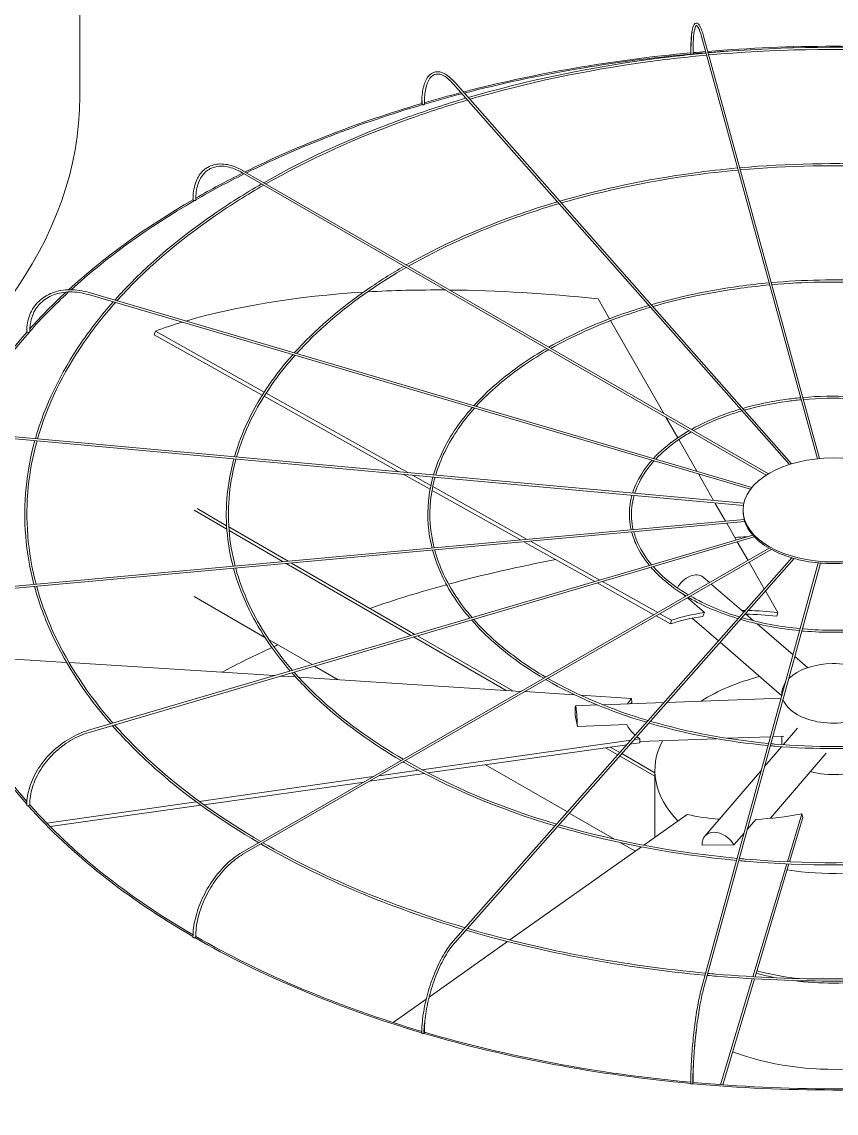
# Model space of a CAD drawing. Header units: millimetres. Extents: x -312439 to 477422, y -331570 to 212570.
# Drawn here: x -167553 to -166609, y -85838 to -84572 of the extents above; entities that cross this region are included whole.
import ezdxf

# ---------------------------------------------------------------- set-up
doc = ezdxf.new("R2010")
doc.units = ezdxf.units.MM

msp = doc.modelspace()

# ---------------------------------------------------------------- linework, layer by layer
at = {"color": 3, "linetype": 'Continuous', "lineweight": 0, "extrusion": (-1.11022e-16, 0.816497, 0.57735)}
for p, q in [((-167486.28, -84658.546), (-167486.28, -84095.657)), ((-166765.355, -84589.135), (-166630.999, -85078.893)), ((-166762.993, -84588.487), (-166628.525, -85078.656)), ((-166663.4, -85085.554), (-167053.35, -84643.697)), ((-167051.513, -84642.076), (-166660.836, -85084.758)), ((-166690.199, -85097.863), (-167298.251, -84746.804)), ((-167297.026, -84744.683), (-166687.835, -85096.399)), ((-166708.512, -85114.304), (-167476.138, -84888.488)), ((-166706.876, -85112.232), (-167475.446, -84886.139)), ((-166872.053, -84916.484), (-166885.264, -84893.424)), ((-166809.089, -85026.393), (-166870.821, -84918.635)), ((-167399.887, -84935.04), (-167398.652, -84930.753)), ((-167274.654, -85005.231), (-167399.887, -84935.04)), ((-167398.652, -84930.753), (-167272.327, -85001.556)), ((-167116.383, -85093.94), (-167272.515, -85006.43)), ((-167270.187, -85002.755), (-167105.766, -85094.911)), ((-166792.925, -85054.608), (-166806.668, -85030.62)), ((-166716.253, -85130.529), (-167569.341, -85052.52)), ((-167569.564, -85054.959), (-166716.71, -85132.947)), ((-166770.663, -85093.468), (-166791.704, -85056.74)), ((-167080.028, -85114.316), (-167111.138, -85096.879)), ((-167100.522, -85097.85), (-167079.135, -85109.837)), ((-166751.266, -85127.327), (-166768.904, -85096.539)), ((-166975.063, -85173.147), (-167077.769, -85115.582)), ((-167076.897, -85111.091), (-166967.425, -85172.449)), ((-167353.783, -85138.729), (-167315.724, -85160.702)), ((-167315.995, -85156.546), (-167350.319, -85136.729)), ((-166737.463, -85151.42), (-166749.779, -85129.923)), ((-166717.12, -85140.282), (-166717.12, -85138.282)), ((-166715.906, -85149.449), (-167569.564, -85227.51)), ((-167569.341, -85229.95), (-166715.183, -85151.843)), ((-166725.079, -85173.038), (-166736.124, -85153.757)), ((-167244.557, -85197.791), (-167313.454, -85158.013)), ((-167313.152, -85162.187), (-167250.538, -85198.337)), ((-167476.138, -85393.981), (-166705.957, -85167.413)), ((-166704.118, -85169.426), (-167475.446, -85396.331)), ((-166889.145, -85221.303), (-166971.29, -85175.262)), ((-166963.652, -85174.563), (-166883.319, -85219.589)), ((-166711.43, -85196.864), (-166723.827, -85175.223)), ((-167298.251, -85535.665), (-166686.913, -85182.709)), ((-167297.026, -85537.787), (-166684.437, -85184.108)), ((-167246.86, -85200.461), (-167102.203, -85283.979)), ((-167097.613, -85282.629), (-167240.879, -85199.914)), ((-166660.694, -85193.849), (-167053.35, -85638.773)), ((-166658.091, -85194.601), (-167051.513, -85640.393)), ((-166629.957, -85199.775), (-166765.355, -85693.334)), ((-166627.478, -85199.998), (-166762.993, -85693.982)), ((-166692.506, -85229.896), (-166710.212, -85198.989)), ((-166763.48, -85216.174), (-166756.041, -85222.62)), ((-166820.448, -85259.806), (-166886.158, -85222.977)), ((-166880.331, -85221.263), (-166816.072, -85257.279)), ((-166754.082, -85224.318), (-166716.401, -85256.972)), ((-167271.528, -85286.219), (-167353.783, -85238.729)), ((-166786.678, -85236.026), (-166783.713, -85238.597)), ((-166781.754, -85240.294), (-166762.025, -85257.391)), ((-166676.782, -85257.343), (-166691.22, -85232.14)), ((-166801.212, -85270.588), (-166817.963, -85261.199)), ((-166813.586, -85258.673), (-166799.976, -85266.301)), ((-166801.212, -85270.588), (-166799.976, -85266.301)), ((-166776.065, -85263.776), (-166745.66, -85290.124)), ((-166714.55, -85258.576), (-166704.97, -85266.878)), ((-166678.018, -85261.63), (-166676.782, -85257.343)), ((-166700.948, -85270.363), (-166659.237, -85306.509)), ((-167216.944, -85317.733), (-167266.79, -85288.955)), ((-167099.273, -85285.67), (-166991.925, -85347.648)), ((-166984.137, -85348.144), (-167094.684, -85284.32)), ((-166743.808, -85291.729), (-166672.205, -85353.779)), ((-167501.618, -85315.138), (-167587.78, -85309.642)), ((-167260.42, -85330.522), (-167498.675, -85315.326)), ((-166657.185, -85308.287), (-166642.249, -85321.231)), ((-167236.042, -85332.077), (-167253.287, -85330.977)), ((-167186.642, -85335.228), (-167214.015, -85319.424)), ((-166974.518, -85348.758), (-167232.522, -85332.302)), ((-166912.483, -85352.715), (-166970.106, -85349.039)), ((-166846.371, -85356.931), (-166905.84, -85353.138)), ((-166846.276, -85361.599), (-166846.371, -85356.931)), ((-166805.444, -85361.569), (-166672.995, -85356.66)), ((-166672.09, -85351.143), (-166672.09, -85353.36)), ((-166911.367, -85365.495), (-166885.89, -85364.55)), ((-166879.938, -85364.33), (-166808.822, -85361.694)), ((-166909.327, -85389.423), (-166911.959, -85376.416)), ((-166852.099, -85387.302), (-166909.327, -85389.423)), ((-166670.557, -85410.654), (-166654.212, -85391.582)), ((-167089.518, -85439.709), (-166847.278, -85405.27)), ((-166843.543, -85404.739), (-166836.888, -85403.793)), ((-166836.793, -85408.46), (-166836.888, -85403.793)), ((-166836.823, -85406.977), (-166747.928, -85403.683)), ((-166735.669, -85403.228), (-166685.257, -85401.36)), ((-166682.691, -85401.265), (-166669.771, -85400.786)), ((-166672.09, -85400.872), (-166672.09, -85410.542)), ((-166852.002, -85410.622), (-167082.531, -85443.396)), ((-166876.755, -85414.141), (-166862.414, -85422.421)), ((-166860.076, -85419.771), (-166871.196, -85413.351)), ((-166836.793, -85408.46), (-166848.266, -85410.091)), ((-166692.192, -85435.898), (-166672.538, -85412.965)), ((-166685.481, -85496.012), (-166620.639, -85420.355)), ((-166860.25, -85423.67), (-166819.368, -85447.274)), ((-166819.368, -85443.274), (-166857.912, -85421.02)), ((-167086.684, -85443.986), (-167150.2, -85453.016)), ((-167139.444, -85446.806), (-167093.608, -85440.29)), ((-166920.878, -85488.667), (-167015.737, -85433.9)), ((-166819.368, -85518.142), (-166819.368, -85440.38)), ((-166761.57, -85516.848), (-166695.928, -85440.257)), ((-167347.717, -85476.416), (-167145.943, -85447.73)), ((-167156.699, -85453.94), (-167342.331, -85480.331)), ((-167524.553, -85501.557), (-167351.179, -85476.908)), ((-167345.826, -85480.828), (-167520.522, -85505.664)), ((-166866.104, -85520.29), (-166918.714, -85489.916)), ((-166781.783, -85491.52), (-166832.276, -85527.286)), ((-166665.744, -85546.48), (-166649.106, -85490.994)), ((-166647.775, -85495.186), (-166663.189, -85546.589)), ((-166647.775, -85495.186), (-166649.106, -85490.994)), ((-166712.221, -85508.908), (-166702.268, -85497.295)), ((-166727.701, -85526.97), (-166715.957, -85513.267)), ((-166835.048, -85529.249), (-166987.51, -85637.243)), ((-166842.026, -85534.192), (-166859.09, -85524.34)), ((-166764.528, -85527.116), (-166727.701, -85526.97)), ((-166705.73, -85679.826), (-166666.47, -85548.9)), ((-166663.915, -85549.011), (-166703.186, -85679.971)), ((-166990.137, -85639.104), (-167081.258, -85703.648)), ((-166743.309, -85805.148), (-166706.453, -85682.238)), ((-166703.909, -85682.384), (-166740.777, -85805.331)), ((-167084.583, -85706.003), (-167122.821, -85733.088))]:
    msp.add_line(p, q, dxfattribs=at)
at = {"color": 3, "linetype": 'Continuous', "lineweight": 0}
for centre, major_axis, ratio, start_param, end_param in [((-166612.194, -85205.817), (-1048.768, 0), 0.57735027, 4.87097639, 5.13416564), ((-166612.194, -85205.817), (-1046.319, 0), 0.57735027, 4.87108521, 5.13404975), ((-166776.595, -84608.365), (1.225, 0), 0.57735027, 3.14159265, 3.70729107), ((-166776.403, -84609.063), (1.225, 0.004), 0.56474576, 3.29698969, 4.86778602), ((-166776.403, -84609.063), (1.225, 0.004), 0.56474576, 4.86778602, 6.28318531), ((-166612.194, -85205.817), (-1046.319, 0), 0.57735027, 4.85435141, 4.86879705), ((-166612.194, -85205.817), (-1048.768, 0), 0.57735027, 4.85438672, 4.86842813), ((-166612.194, -85205.817), (-1048.768, 0), 0.57735027, 4.57359934, 4.85199434), ((-166612.194, -85205.817), (-1046.319, 0), 0.57735027, 4.79833842, 4.85195343), ((-168535.048, -84658.546), (-1048.768, 0), 0.57735027, 0, 3.14159265), ((-166612.194, -85205.817), (-1048.768, 0), 0.57735027, 5.13694439, 5.18189128), ((-166612.194, -85205.817), (-1046.319, 0), 0.57735027, 5.13683502, 5.18307763), ((-166612.194, -85205.817), (-1048.768, 0), 0.57735027, 5.18510484, 5.42093263), ((-166612.194, -85205.817), (-1046.319, 0), 0.57735027, 5.18527527, 5.42075236), ((-167088.48, -84666.872), (1.225, 0), 0.57735027, 3.14159265, 4.134446), ((-167087.924, -84667.502), (1.225, 0.01), 0.56597275, 3.60793822, 5.17873454), ((-167087.924, -84667.502), (1.225, 0.01), 0.56597275, 5.17873454, 6.28318531), ((-166612.194, -85205.817), (-1046.319, 0), 0.57735027, 5.42407254, 5.49730565), ((-166612.194, -85205.817), (-1048.768, 0), 0.57735027, 5.42424502, 5.49496708), ((-166612.194, -85205.817), (-1048.768, 0), 0.57735027, 5.49938311, 5.72060344), ((-166612.194, -85205.817), (-1046.319, 0), 0.57735027, 5.49937067, 5.71908805), ((-167353.785, -84778.16), (1.225, 0), 0.57735027, 3.14159265, 4.45055499), ((-167352.919, -84778.66), (1.225, 0.016), 0.56830663, 3.91933875, 5.49013508), ((-167352.919, -84778.66), (1.225, 0.016), 0.56830663, 5.49013508, 6.28318531), ((-166612.194, -85205.817), (-1046.319, 0), 0.57735027, 5.72402786, 5.81143896), ((-166612.194, -85205.817), (-1048.768, 0), 0.57735027, 5.72583618, 5.80677108), ((-166610.959, -85372.242), (-971.388, 279.904), 0.41303809, 5.42335715, 5.70815224), ((-166610.959, -85372.242), (-971.388, 279.904), 0.41303809, 5.31032739, 5.41762277), ((-166610.959, -85372.242), (-971.388, 279.904), 0.41303809, 5.11506512, 5.30461302), ((-166610.959, -85372.242), (-971.388, 279.904), 0.41303809, 5.71506764, 5.76687966), ((-166612.194, -85205.817), (-1048.768, 0), 0.57735027, 5.81359811, 6.07011802), ((-166612.194, -85205.817), (-1046.319, 0), 0.57735027, 5.81336511, 6.06128621), ((-167546.541, -84931.334), (1.225, 0), 0.57735027, 3.14159265, 4.76471425), ((-167545.45, -84931.655), (1.225, 0.021), 0.57151893, 4.23145457, 5.8022509), ((-167545.45, -84931.655), (1.225, 0.021), 0.57151893, 5.8022509, 6.28318531), ((-166612.627, -85140.282), (-104.492, 0), 0.57735027, 0, 0.1535113), ((-166612.627, -85140.282), (-104.492, 0), 0.57735027, 0.16064797, 0.46767057), ((-166612.194, -85770.706), (1046.319, 0), 0.57735027, 1.66704137, 1.68043487), ((-166612.627, -85140.282), (-104.492, 0), 0.57735027, 0.47480723, 0.78182983), ((-166612.627, -85140.282), (-104.492, 0), 0.57735027, 0.7889665, 1.0959891), ((-166612.194, -85770.706), (1046.319, 0), 0.57735027, 1.88378363, 2.01152702), ((-166612.627, -85140.282), (-104.492, 0), 0.57735027, 1.10312576, 1.41014836), ((-166612.627, -85140.282), (-104.492, 0), 0.57735027, 1.41728503, 1.72430763), ((-166777.958, -85232.881), (-14.478, -16.707), 0.67950023, 3.14159265, 5.02860292), ((-166612.194, -85770.706), (1046.319, 0), 0.57735027, 2.01409491, 2.11046953), ((-166610.959, -85372.242), (233.097, -67.167), 0.41303809, 2.14647482, 2.1667574), ((-166610.959, -85372.242), (233.097, -67.167), 0.41303809, 1.97347247, 2.1313259), ((-166612.194, -85376.529), (-233.097, 67.167), 0.41303809, 5.53223376, 5.76687966), ((-166610.959, -85372.242), (233.097, -67.167), 0.41303809, 2.38836611, 2.62528701), ((-166612.194, -85376.529), (-233.097, 67.167), 0.41303809, 5.11506512, 5.27837519), ((-166612.194, -85205.817), (-1048.768, 0), 0.57735027, 0.1585854, 0.46892864), ((-166612.194, -85205.817), (-1046.319, 0), 0.57735027, 0.15790655, 0.46457773), ((-166612.194, -85770.706), (1046.319, 0), 0.57735027, 2.24276735, 2.31574628), ((-166612.194, -85770.706), (1046.319, 0), 0.57735027, 2.23436866, 2.24000128), ((-166612.194, -85351.143), (-59.895, 0), 0.57735027, 3.69756416, 5.76575409), ((-166612.194, -85440.38), (-207.174, 0), 0.57735027, 5.13902547, 5.54737639), ((-166612.194, -85351.143), (-59.895, 0), 0.57735027, 5.91432374, 6.33788761), ((-166612.289, -85371.862), (-242.531, -4.942), 0.30331876, 6.01219977, 6.09914028), ((-166910.548, -85387.587), (-0.819, 22.092), 0.05230802, 4.627231, 7.32191967), ((-166612.194, -85376.529), (-242.531, -4.942), 0.30331876, 6.01219977, 6.0333648), ((-166612.194, -85351.143), (-59.895, 0), 0.57735027, 0.20327195, 0.78539816), ((-166612.194, -85351.143), (-59.895, 0), 0.57735027, 0.78539816, 2.89978042), ((-166612.289, -85371.862), (-242.531, -4.942), 0.30331876, 0.14390811, 0.31767721), ((-166612.289, -85371.862), (-242.531, -4.942), 0.30331876, 0.34103276, 0.38082901), ((-166612.194, -85440.38), (-207.174, 0), 0.57735027, 5.99169836, 6.79713651), ((-166612.194, -85410.765), (-59.895, 0), 0.57735027, 1.1079301, 2.23846982), ((-167546.541, -85480.801), (1.225, 0), 0.57735027, 3.14159265, 5.70719205), ((-166612.194, -85205.817), (-1048.768, 0), 0.57735027, 0.4725868, 0.78374969), ((-167545.45, -85480.48), (1.225, 0.021), 0.58304212, 5.17373692, 6.28318531), ((-166612.194, -85205.817), (-1046.319, 0), 0.57735027, 0.47175253, 0.78145685), ((-166613.525, -85372.337), (-231.216, -73.381), 0.44048996, 0.62708313, 0.83556185), ((-166613.525, -85372.337), (-231.216, -73.381), 0.44048996, 1.04197677, 1.27889767), ((-166744.784, -85531.235), (16.786, -14.386), 0.73180825, 1.0914656, 3.78615427), ((-166612.194, -85440.38), (-207.174, 0), 0.57735027, 1.30817895, 1.9425337), ((-167353.785, -85633.975), (1.225, 0), 0.57735027, 3.14159265, 6.02135132), ((-166612.194, -85205.817), (-1048.768, 0), 0.57735027, 0.78656596, 1.09808088), ((-167352.919, -85633.475), (1.225, 0.017), 0.58625442, 5.48989346, 6.28318531), ((-166612.194, -85205.817), (-1046.319, 0), 0.57735027, 0.78587838, 1.09689941), ((-166612.194, -85564.885), (-207.174, 0), 0.57735027, 1.12739667, 1.36460952), ((-166612.194, -85564.885), (-212.072, 0), 0.57735027, 1.13383327, 1.25213937), ((-166612.194, -85564.885), (-212.072, 0), 0.57735027, 1.3476903, 1.79509044), ((-167088.48, -85745.263), (-1.225, 0), 0.57735027, 0, 3.14159265), ((-166612.194, -85205.817), (-1048.768, 0), 0.57735027, 1.10054445, 1.41220862), ((-167087.924, -85744.633), (-1.225, -0.011), 0.58858829, 2.66526492, 3.14159265), ((-166612.194, -85205.817), (-1046.319, 0), 0.57735027, 1.10010535, 1.41183726), ((-166612.194, -85664.885), (-212.072, 0), 0.57735027, 0.98594125, 2.34464399), ((-166612.194, -85768.706), (-1048.768, 0), 0.57735027, 0, 3.14159265), ((-166776.595, -85803.77), (-1.225, 0), 0.57735027, 0, 3.14159265), ((-166612.194, -85205.817), (-1048.768, 0), 0.57735027, 1.41453598, 1.72626058), ((-166776.403, -85803.072), (-1.225, -0.004), 0.58981528, 2.98275574, 3.14159265), ((-166612.194, -85205.817), (-1046.319, 0), 0.57735027, 1.41438895, 1.72636573)]:
    msp.add_ellipse(centre, major_axis=major_axis, ratio=ratio, start_param=start_param, end_param=end_param, dxfattribs=at)
msp.add_ellipse((-166612.627, -85138.282), major_axis=(-104.492, 0), ratio=0.57735027, dxfattribs=at)
for points, knots in [([(-166777.82, -84608.365), (-166777.82, -84601.551), (-166777.614, -84595.485), (-166776.802, -84585.411), (-166776.205, -84581.415), (-166774.598, -84575.728), (-166773.696, -84573.667), (-166770.556, -84573.206), (-166769.562, -84573.796), (-166767.358, -84576.137), (-166766.128, -84578.755), (-166764.21, -84584.281), (-166763.6, -84586.271), (-166762.993, -84588.487)], [4.71238898, 4.71238898, 4.71238898, 4.71238898, 5.02654825, 5.02654825, 5.34070751, 5.34070751, 5.65486678, 5.65486678, 5.82360284, 5.82360284, 6.1377621, 6.1377621, 6.28318531, 6.28318531, 6.28318531, 6.28318531]), ([(-166776.293, -84583.824), (-166776.329, -84584.067), (-166776.365, -84584.314), (-166776.972, -84588.661), (-166777.35, -84593.874), (-166777.602, -84602.823), (-166777.638, -84605.864), (-166777.628, -84609.064)], [7.384497053, 7.384497053, 7.384497053, 7.384497053, 7.403952931, 7.403952931, 7.721220971, 7.721220971, 7.869487909, 7.869487909, 7.869487909, 7.869487909]), ([(-166765.355, -84589.135), (-166766.628, -84584.495), (-166767.904, -84580.929), (-166770.129, -84576.607), (-166771.126, -84576.008), (-166771.232, -84576.008), (-166772.051, -84576.602), (-166773.46, -84581.26), (-166774.037, -84584.66), (-166774.88, -84593.633), (-166775.128, -84599.353), (-166775.18, -84606.905), (-166775.182, -84607.973), (-166775.179, -84609.06)], [0, 0, 0, 0, 0.31526689, 0.31526689, 0.60947257, 0.60947257, 0.92674061, 0.92674061, 1.22083726, 1.22083726, 1.53563039, 1.53563039, 1.5863402, 1.5863402, 1.5863402, 1.5863402]), ([(-166760.116, -84608.232), (-166783.413, -84610.376), (-166806.57, -84613.028), (-166900.938, -84625.993), (-166970.348, -84640.673), (-167035.853, -84659.821)], [4.085069591, 4.085069591, 4.085069591, 4.085069591, 4.160608173, 4.160608173, 4.395665913, 4.395665913, 4.395665913, 4.395665913]), ([(-166467.617, -84608.006), (-166488.862, -84606.084), (-166510.221, -84604.585), (-166606.922, -84599.741), (-166682.988, -84601.254), (-166757.638, -84608.006)], [3.771589677, 3.771589677, 3.771589677, 3.771589677, 3.840445898, 3.840445898, 4.082391957, 4.082391957, 4.082391957, 4.082391957]), ([(-166468.275, -84610.406), (-166489.067, -84608.531), (-166509.969, -84607.061), (-166606.22, -84602.19), (-166682.309, -84603.673), (-166756.98, -84610.406)], [3.7720633, 3.7720633, 3.7720633, 3.7720633, 3.839550132, 3.839550132, 4.081918334, 4.081918334, 4.081918334, 4.081918334]), ([(-166759.458, -84610.631), (-166782.489, -84612.745), (-166805.383, -84615.355), (-166899.37, -84628.198), (-166968.665, -84642.796), (-167034.062, -84661.85)], [4.084600117, 4.084600117, 4.084600117, 4.084600117, 4.159387709, 4.159387709, 4.39434399, 4.39434399, 4.39434399, 4.39434399]), ([(-167089.705, -84666.872), (-167089.705, -84660.011), (-167089.103, -84653.816), (-167086.717, -84643.315), (-167084.939, -84639.003), (-167080.216, -84632.664), (-167077.221, -84630.641), (-167070.661, -84629.502), (-167067.223, -84630.195), (-167059.971, -84633.876), (-167056.113, -84637.02), (-167052.017, -84641.51), (-167051.765, -84641.791), (-167051.513, -84642.076)], [4.71238898, 4.71238898, 4.71238898, 4.71238898, 5.02654825, 5.02654825, 5.34070751, 5.34070751, 5.65486678, 5.65486678, 5.94845155, 5.94845155, 6.26261081, 6.26261081, 6.28318531, 6.28318531, 6.28318531, 6.28318531]), ([(-167053.35, -84643.697), (-167057.006, -84639.554), (-167060.638, -84636.492), (-167067.369, -84632.804), (-167070.432, -84632.179), (-167075.797, -84633.119), (-167078.185, -84634.694), (-167082.293, -84640.288), (-167083.959, -84644.307), (-167086.167, -84654.318), (-167086.727, -84660.281), (-167086.702, -84667.107), (-167086.701, -84667.299), (-167086.699, -84667.492)], [0, 0, 0, 0, 0.31464476, 0.31464476, 0.6289116, 0.6289116, 0.94617964, 0.94617964, 1.26344768, 1.26344768, 1.5772832, 1.5772832, 1.5863402, 1.5863402, 1.5863402, 1.5863402]), ([(-167038.448, -84660.583), (-167061.265, -84667.304), (-167083.605, -84674.566), (-167165.996, -84703.979), (-167222.311, -84729.622), (-167272.889, -84758.618)], [4.398772282, 4.398772282, 4.398772282, 4.398772282, 4.480777933, 4.480777933, 4.708868502, 4.708868502, 4.708868502, 4.708868502]), ([(-167036.659, -84662.61), (-167059.38, -84669.281), (-167081.628, -84676.489), (-167163.785, -84705.716), (-167219.969, -84731.212), (-167270.434, -84760.036)], [4.39745622, 4.39745622, 4.39745622, 4.39745622, 4.479217897, 4.479217897, 4.707006068, 4.707006068, 4.707006068, 4.707006068]), ([(-167089.112, -84663.454), (-167089.134, -84664.271), (-167089.148, -84665.098), (-167089.154, -84666.455), (-167089.153, -84666.979), (-167089.149, -84667.505)], [7.8059806913, 7.8059806913, 7.8059806913, 7.8059806913, 7.8451401512, 7.8451401512, 7.8694167814, 7.8694167814, 7.8694167814, 7.8694167814]), ([(-167355.01, -84778.16), (-167355.01, -84771.259), (-167354.065, -84764.879), (-167350.331, -84753.765), (-167347.538, -84749.03), (-167340.344, -84741.75), (-167335.951, -84739.206), (-167326.081, -84736.601), (-167320.615, -84736.533), (-167309.157, -84738.808), (-167303.161, -84741.16), (-167297.132, -84744.622), (-167297.079, -84744.652), (-167297.026, -84744.683)], [3.14159265, 3.14159265, 3.14159265, 3.14159265, 3.45575192, 3.45575192, 3.76991118, 3.76991118, 4.08269654, 4.08269654, 4.39544819, 4.39544819, 4.70960746, 4.70960746, 4.71238898, 4.71238898, 4.71238898, 4.71238898]), ([(-166504.184, -84741.301), (-166520.032, -84739.873), (-166535.965, -84738.758), (-166608.28, -84735.142), (-166665.201, -84736.267), (-166721.071, -84741.301)], [3.772165081, 3.772165081, 3.772165081, 3.772165081, 3.840593344, 3.840593344, 4.081816553, 4.081816553, 4.081816553, 4.081816553]), ([(-167298.251, -84746.804), (-167304.001, -84743.484), (-167309.726, -84741.243), (-167320.524, -84739.103), (-167325.589, -84739.202), (-167334.593, -84741.656), (-167338.539, -84744.005), (-167345.029, -84750.779), (-167347.572, -84755.212), (-167350.952, -84765.801), (-167351.784, -84771.95), (-167351.695, -84778.643)], [1.57079633, 1.57079633, 1.57079633, 1.57079633, 1.88806437, 1.88806437, 2.20533241, 2.20533241, 2.52260045, 2.52260045, 2.83986849, 2.83986849, 3.15713653, 3.15713653, 3.15713653, 3.15713653]), ([(-166723.549, -84741.527), (-166741.009, -84743.137), (-166758.363, -84745.128), (-166828.915, -84754.829), (-166880.773, -84765.785), (-166929.735, -84780.065)], [4.085383912, 4.085383912, 4.085383912, 4.085383912, 4.160809561, 4.160809561, 4.394762921, 4.394762921, 4.394762921, 4.394762921]), ([(-166722.891, -84743.926), (-166740.085, -84745.506), (-166757.177, -84747.454), (-166827.346, -84757.034), (-166879.09, -84767.909), (-166927.943, -84782.095)], [4.084758769, 4.084758769, 4.084758769, 4.084758769, 4.159183124, 4.159183124, 4.392998475, 4.392998475, 4.392998475, 4.392998475]), ([(-166504.842, -84743.701), (-166520.238, -84742.32), (-166535.713, -84741.234), (-166607.579, -84737.591), (-166664.523, -84738.686), (-166720.413, -84743.701)], [3.772797592, 3.772797592, 3.772797592, 3.772797592, 3.839399606, 3.839399606, 4.081184042, 4.081184042, 4.081184042, 4.081184042]), ([(-167275.343, -84760.03), (-167294.877, -84771.312), (-167313.549, -84783.094), (-167375.633, -84825.927), (-167414.111, -84859.373), (-167445.781, -84894.865)], [4.712563603, 4.712563603, 4.712563603, 4.712563603, 4.800982872, 4.800982872, 5.022068239, 5.022068239, 5.022068239, 5.022068239]), ([(-167272.892, -84761.445), (-167292.383, -84772.66), (-167311.013, -84784.371), (-167373.055, -84827.004), (-167411.521, -84860.309), (-167443.179, -84895.631)], [4.710711416, 4.710711416, 4.710711416, 4.710711416, 4.799012884, 4.799012884, 5.020261931, 5.020261931, 5.020261931, 5.020261931]), ([(-166932.33, -84780.826), (-166949.483, -84785.88), (-166966.277, -84791.342), (-167027.84, -84813.332), (-167069.849, -84832.441), (-167107.616, -84854.039)], [4.398901247, 4.398901247, 4.398901247, 4.398901247, 4.481035777, 4.481035777, 4.70761983, 4.70761983, 4.70761983, 4.70761983]), ([(-166930.541, -84782.853), (-166947.599, -84787.857), (-166964.301, -84793.265), (-167025.628, -84815.069), (-167067.506, -84834.031), (-167105.159, -84855.457)], [4.397147207, 4.397147207, 4.397147207, 4.397147207, 4.478956818, 4.478956818, 4.705132161, 4.705132161, 4.705132161, 4.705132161]), ([(-167110.071, -84855.45), (-167124.794, -84863.953), (-167138.866, -84872.835), (-167185.225, -84904.84), (-167213.891, -84929.723), (-167237.541, -84956.124)], [4.712541759, 4.712541759, 4.712541759, 4.712541759, 4.801308866, 4.801308866, 5.020482203, 5.020482203, 5.020482203, 5.020482203]), ([(-167107.62, -84856.865), (-167122.3, -84865.301), (-167136.33, -84874.112), (-167182.645, -84905.916), (-167211.299, -84930.659), (-167234.937, -84956.89)], [4.710072273, 4.710072273, 4.710072273, 4.710072273, 4.798683598, 4.798683598, 5.018063384, 5.018063384, 5.018063384, 5.018063384]), ([(-166686.995, -84874.777), (-166698.612, -84875.853), (-166710.16, -84877.181), (-166756.903, -84883.621), (-166791.221, -84890.856), (-166823.648, -84900.273)], [4.086037534, 4.086037534, 4.086037534, 4.086037534, 4.161210359, 4.161210359, 4.393038284, 4.393038284, 4.393038284, 4.393038284]), ([(-166540.738, -84874.552), (-166551.194, -84873.617), (-166561.705, -84872.885), (-166609.642, -84870.496), (-166647.423, -84871.234), (-166684.516, -84874.552)], [3.773286698, 3.773286698, 3.773286698, 3.773286698, 3.840886477, 3.840886477, 4.080694936, 4.080694936, 4.080694936, 4.080694936]), ([(-166541.397, -84876.952), (-166551.4, -84876.063), (-166561.453, -84875.361), (-166608.941, -84872.945), (-166646.745, -84873.654), (-166683.858, -84876.952)], [3.774238416, 3.774238416, 3.774238416, 3.774238416, 3.839097695, 3.839097695, 4.079743218, 4.079743218, 4.079743218, 4.079743218]), ([(-167547.766, -84931.334), (-167547.766, -84924.404), (-167546.568, -84917.806), (-167541.866, -84905.929), (-167538.362, -84900.654), (-167529.399, -84891.987), (-167523.946, -84888.596), (-167511.662, -84884.032), (-167504.835, -84882.856), (-167490.483, -84882.805), (-167482.959, -84883.929), (-167475.446, -84886.139)], [4.71238898, 4.71238898, 4.71238898, 4.71238898, 5.02654825, 5.02654825, 5.34070751, 5.34070751, 5.65486678, 5.65486678, 5.96902604, 5.96902604, 6.28318531, 6.28318531, 6.28318531, 6.28318531]), ([(-167476.138, -84888.488), (-167483.4, -84886.352), (-167490.649, -84885.285), (-167504.386, -84885.377), (-167510.871, -84886.536), (-167522.439, -84890.936), (-167527.521, -84894.174), (-167535.819, -84902.407), (-167539.035, -84907.401), (-167543.295, -84918.693), (-167544.337, -84924.99), (-167544.225, -84931.634)], [0, 0, 0, 0, 0.31726804, 0.31726804, 0.63453608, 0.63453608, 0.95180412, 0.95180412, 1.26907216, 1.26907216, 1.5863402, 1.5863402, 1.5863402, 1.5863402]), ([(-166686.336, -84877.177), (-166697.689, -84878.222), (-166708.974, -84879.508), (-166755.334, -84885.826), (-166789.537, -84892.98), (-166821.856, -84902.304)], [4.08510236, 4.08510236, 4.08510236, 4.08510236, 4.158773218, 4.158773218, 4.390386282, 4.390386282, 4.390386282, 4.390386282]), ([(-167447.578, -84896.89), (-167461.066, -84912.162), (-167473.299, -84927.807), (-167508.855, -84979.716), (-167526.807, -85017.222), (-167537.656, -85055.417)], [5.026267439, 5.026267439, 5.026267439, 5.026267439, 5.121193451, 5.121193451, 5.33524268, 5.33524268, 5.33524268, 5.33524268]), ([(-167444.983, -84897.653), (-167458.369, -84912.744), (-167470.518, -84928.196), (-167506.204, -84979.932), (-167524.27, -85017.454), (-167535.174, -85055.644)], [5.024480731, 5.024480731, 5.024480731, 5.024480731, 5.118801023, 5.118801023, 5.334410373, 5.334410373, 5.334410373, 5.334410373]), ([(-166826.245, -84901.033), (-166837.723, -84904.418), (-166848.96, -84908.076), (-166889.7, -84922.645), (-166917.416, -84935.228), (-166942.381, -84949.437)], [4.399235311, 4.399235311, 4.399235311, 4.399235311, 4.481549286, 4.481549286, 4.705249353, 4.705249353, 4.705249353, 4.705249353]), ([(-166824.456, -84903.06), (-166835.838, -84906.395), (-166846.983, -84909.999), (-166887.487, -84924.382), (-166915.071, -84936.819), (-166939.921, -84950.858)], [4.396606667, 4.396606667, 4.396606667, 4.396606667, 4.478434088, 4.478434088, 4.701505316, 4.701505316, 4.701505316, 4.701505316]), ([(-166944.839, -84950.846), (-166954.737, -84956.564), (-166964.194, -84962.537), (-166994.832, -84983.717), (-167013.697, -85000.05), (-167029.331, -85017.374)], [4.712617693, 4.712617693, 4.712617693, 4.712617693, 4.801958432, 4.801958432, 5.017472679, 5.017472679, 5.017472679, 5.017472679]), ([(-167239.342, -84958.148), (-167249.537, -84969.687), (-167258.78, -84981.51), (-167285.31, -85020.287), (-167298.686, -85048.147), (-167306.843, -85076.523)], [5.026073872, 5.026073872, 5.026073872, 5.026073872, 5.121589201, 5.121589201, 5.333322518, 5.333322518, 5.333322518, 5.333322518]), ([(-167236.746, -84958.911), (-167246.84, -84970.269), (-167255.999, -84981.899), (-167282.657, -85020.502), (-167296.146, -85048.379), (-167304.359, -85076.751)], [5.023689806, 5.023689806, 5.023689806, 5.023689806, 5.118400985, 5.118400985, 5.332193335, 5.332193335, 5.332193335, 5.332193335]), ([(-166942.388, -84952.262), (-166952.242, -84957.912), (-166961.658, -84963.814), (-166992.249, -84984.793), (-167011.101, -85000.986), (-167026.721, -85018.142)], [4.708914423, 4.708914423, 4.708914423, 4.708914423, 4.798024648, 4.798024648, 5.013814843, 5.013814843, 5.013814843, 5.013814843]), ([(-166650.44, -85008.028), (-166656.215, -85008.57), (-166661.956, -85009.235), (-166684.891, -85012.411), (-166701.669, -85015.927), (-166717.56, -85020.483)], [4.08798608, 4.08798608, 4.08798608, 4.08798608, 4.162397179, 4.162397179, 4.387898946, 4.387898946, 4.387898946, 4.387898946]), ([(-166649.782, -85010.427), (-166655.292, -85010.937), (-166660.77, -85011.562), (-166683.321, -85014.618), (-166699.982, -85018.054), (-166715.764, -85022.518)], [4.086130867, 4.086130867, 4.086130867, 4.086130867, 4.157537531, 4.157537531, 4.382563309, 4.382563309, 4.382563309, 4.382563309]), ([(-166577.293, -85007.804), (-166582.356, -85007.361), (-166587.444, -85007.013), (-166611.003, -85005.851), (-166629.645, -85006.201), (-166647.962, -85007.804)], [3.776630452, 3.776630452, 3.776630452, 3.776630452, 3.841752063, 3.841752063, 4.077351182, 4.077351182, 4.077351182, 4.077351182]), ([(-166577.952, -85010.205), (-166582.561, -85009.807), (-166587.191, -85009.489), (-166610.301, -85008.301), (-166628.966, -85008.622), (-166647.303, -85010.205)], [3.778551419, 3.778551419, 3.778551419, 3.778551419, 3.838185012, 3.838185012, 4.075430215, 4.075430215, 4.075430215, 4.075430215]), ([(-167031.138, -85019.396), (-167038.029, -85027.191), (-167044.27, -85035.181), (-167061.775, -85060.826), (-167070.577, -85079.056), (-167076.037, -85097.629)], [5.025838542, 5.025838542, 5.025838542, 5.025838542, 5.122377625, 5.122377625, 5.329668134, 5.329668134, 5.329668134, 5.329668134]), ([(-167028.54, -85020.16), (-167035.33, -85027.773), (-167041.488, -85035.57), (-167059.119, -85061.041), (-167068.034, -85079.288), (-167073.55, -85097.856)], [5.022258505, 5.022258505, 5.022258505, 5.022258505, 5.117600339, 5.117600339, 5.327918781, 5.327918781, 5.327918781, 5.327918781]), ([(-166720.159, -85021.24), (-166725.961, -85022.955), (-166731.641, -85024.809), (-166751.561, -85031.957), (-166764.983, -85038.016), (-166777.141, -85044.838)], [4.400230759, 4.400230759, 4.400230759, 4.400230759, 4.483072665, 4.483072665, 4.698193224, 4.698193224, 4.698193224, 4.698193224]), ([(-166718.37, -85023.267), (-166724.077, -85024.932), (-166729.664, -85026.732), (-166749.343, -85033.696), (-166762.63, -85039.611), (-166774.669, -85046.266)], [4.394987895, 4.394987895, 4.394987895, 4.394987895, 4.476861237, 4.476861237, 4.690631098, 4.690631098, 4.690631098, 4.690631098]), ([(-166779.607, -85046.243), (-166784.679, -85049.174), (-166789.522, -85052.24), (-166804.441, -85062.593), (-166813.503, -85070.378), (-166821.11, -85078.628)], [4.712843699, 4.712843699, 4.712843699, 4.712843699, 4.803888031, 4.803888031, 5.008535494, 5.008535494, 5.008535494, 5.008535494]), ([(-166777.154, -85047.659), (-166782.183, -85050.523), (-166786.986, -85053.517), (-166801.85, -85063.67), (-166810.893, -85071.316), (-166818.483, -85079.4)], [4.705442937, 4.705442937, 4.705442937, 4.705442937, 4.796044704, 4.796044704, 5.001045495, 5.001045495, 5.001045495, 5.001045495]), ([(-167538.328, -85057.815), (-167543.326, -85075.917), (-167546.733, -85094.168), (-167552.217, -85149.948), (-167549.141, -85187.648), (-167539.374, -85224.75)], [5.339721085, 5.339721085, 5.339721085, 5.339721085, 5.441089183, 5.441089183, 5.648615479, 5.648615479, 5.648615479, 5.648615479]), ([(-167535.849, -85058.042), (-167540.767, -85075.763), (-167544.148, -85093.624), (-167549.828, -85149.242), (-167546.781, -85187.177), (-167536.901, -85224.523)], [5.338921526, 5.338921526, 5.338921526, 5.338921526, 5.438899176, 5.438899176, 5.64936187, 5.64936187, 5.64936187, 5.64936187]), ([(-167307.519, -85078.921), (-167311.314, -85092.627), (-167313.895, -85106.448), (-167317.967, -85148.124), (-167315.728, -85176.102), (-167308.584, -85203.645)], [5.339283406, 5.339283406, 5.339283406, 5.339283406, 5.441448905, 5.441448905, 5.646435094, 5.646435094, 5.646435094, 5.646435094]), ([(-167305.04, -85079.148), (-167308.755, -85092.474), (-167311.31, -85105.904), (-167315.576, -85147.418), (-167313.367, -85175.631), (-167306.111, -85203.419)], [5.33821232, 5.33821232, 5.33821232, 5.33821232, 5.438530423, 5.438530423, 5.647409525, 5.647409525, 5.647409525, 5.647409525]), ([(-166822.933, -85080.645), (-166826.52, -85084.695), (-166829.76, -85088.851), (-166838.244, -85101.366), (-166842.466, -85109.967), (-166845.213, -85118.736)], [5.025139852, 5.025139852, 5.025139852, 5.025139852, 5.124718569, 5.124718569, 5.318852702, 5.318852702, 5.318852702, 5.318852702]), ([(-166820.332, -85081.41), (-166823.819, -85085.278), (-166826.976, -85089.241), (-166835.576, -85101.579), (-166839.909, -85110.197), (-166842.716, -85118.965)], [5.01795641, 5.01795641, 5.01795641, 5.01795641, 5.115193837, 5.115193837, 5.315025269, 5.315025269, 5.315025269, 5.315025269]), ([(-167076.723, -85100.026), (-167079.308, -85109.321), (-167081.059, -85118.697), (-167083.718, -85146.269), (-167082.311, -85164.541), (-167077.775, -85182.539)], [5.33857876, 5.33857876, 5.33857876, 5.33857876, 5.442163387, 5.442163387, 5.64226325, 5.64226325, 5.64226325, 5.64226325]), ([(-167074.243, -85100.253), (-167076.748, -85109.168), (-167078.473, -85118.153), (-167081.325, -85145.563), (-167079.948, -85164.07), (-167075.305, -85182.314)], [5.336959594, 5.336959594, 5.336959594, 5.336959594, 5.437790201, 5.437790201, 5.643665153, 5.643665153, 5.643665153, 5.643665153]), ([(-166845.925, -85121.131), (-166847.302, -85126.015), (-166848.223, -85130.946), (-166849.472, -85144.412), (-166848.888, -85152.979), (-166846.943, -85161.431)], [5.336493801, 5.336493801, 5.336493801, 5.336493801, 5.444267704, 5.444267704, 5.629920419, 5.629920419, 5.629920419, 5.629920419]), ([(-166843.443, -85121.358), (-166844.739, -85125.862), (-166845.635, -85130.402), (-166847.071, -85143.708), (-166846.52, -85152.51), (-166844.48, -85161.206)], [5.333180829, 5.333180829, 5.333180829, 5.333180829, 5.43554784, 5.43554784, 5.632366847, 5.632366847, 5.632366847, 5.632366847]), ([(-166846.351, -85163.837), (-166845.004, -85168.992), (-166843.15, -85174.1), (-166837.024, -85187.221), (-166831.964, -85195.104), (-166825.717, -85202.643)], [5.647555853, 5.647555853, 5.647555853, 5.647555853, 5.761093974, 5.761093974, 5.943993783, 5.943993783, 5.943993783, 5.943993783]), ([(-166843.878, -85163.611), (-166842.605, -85168.383), (-166840.884, -85173.119), (-166834.891, -85186.073), (-166829.673, -85194.156), (-166823.154, -85201.89)], [5.650528691, 5.650528691, 5.650528691, 5.650528691, 5.758797505, 5.758797505, 5.950674573, 5.950674573, 5.950674573, 5.950674573]), ([(-167077.151, -85184.942), (-167074.52, -85194.768), (-167070.958, -85204.506), (-167058.486, -85231.275), (-167047.569, -85247.981), (-167033.954, -85263.902)], [5.651173142, 5.651173142, 5.651173142, 5.651173142, 5.760561648, 5.760561648, 5.95641101, 5.95641101, 5.95641101, 5.95641101]), ([(-167074.675, -85184.716), (-167072.121, -85194.159), (-167068.692, -85203.526), (-167056.357, -85230.124), (-167045.276, -85247.03), (-167031.376, -85263.143)], [5.65270674, 5.65270674, 5.65270674, 5.65270674, 5.759411073, 5.759411073, 5.959865306, 5.959865306, 5.959865306, 5.959865306]), ([(-166823.986, -85204.688), (-166819.781, -85209.554), (-166815.077, -85214.271), (-166802.007, -85225.743), (-166793.018, -85232.254), (-166783.091, -85238.237)], [5.960592691, 5.960592691, 5.960592691, 5.960592691, 6.079635734, 6.079635734, 6.26166654, 6.26166654, 6.26166654, 6.26166654]), ([(-166821.4, -85203.927), (-166817.438, -85208.432), (-166813.032, -85212.813), (-166800.141, -85224.111), (-166790.905, -85230.75), (-166780.663, -85236.836)], [5.967591178, 5.967591178, 5.967591178, 5.967591178, 6.080287214, 6.080287214, 6.268831801, 6.268831801, 6.268831801, 6.268831801]), ([(-167307.948, -85206.047), (-167304.035, -85220.542), (-167298.766, -85234.912), (-167279.951, -85275.326), (-167263.168, -85300.855), (-167242.169, -85325.153)], [5.652395762, 5.652395762, 5.652395762, 5.652395762, 5.760377777, 5.760377777, 5.960593901, 5.960593901, 5.960593901, 5.960593901]), ([(-167305.472, -85205.82), (-167301.636, -85219.933), (-167296.501, -85233.932), (-167277.822, -85274.174), (-167260.874, -85299.903), (-167239.586, -85324.393)], [5.653428737, 5.653428737, 5.653428737, 5.653428737, 5.759610075, 5.759610075, 5.96292207, 5.96292207, 5.96292207, 5.96292207]), ([(-167538.733, -85227.151), (-167533.539, -85246.301), (-167526.568, -85265.286), (-167501.409, -85319.344), (-167478.748, -85353.708), (-167450.347, -85386.394)], [5.653093793, 5.653093793, 5.653093793, 5.653093793, 5.7602846, 5.7602846, 5.96276906, 5.96276906, 5.96276906, 5.96276906]), ([(-167536.256, -85226.924), (-167531.14, -85245.692), (-167524.302, -85264.306), (-167499.282, -85318.192), (-167476.454, -85352.756), (-167447.761, -85385.633)], [5.653873117, 5.653873117, 5.653873117, 5.653873117, 5.75970856, 5.75970856, 5.964525032, 5.964525032, 5.964525032, 5.964525032]), ([(-167032.194, -85265.937), (-167024.062, -85275.25), (-167015.004, -85284.289), (-166988.476, -85307.561), (-166969.446, -85321.194), (-166948.342, -85333.645)], [5.964776177, 5.964776177, 5.964776177, 5.964776177, 6.079826485, 6.079826485, 6.272361792, 6.272361792, 6.272361792, 6.272361792]), ([(-167029.605, -85265.175), (-167021.717, -85274.128), (-167012.958, -85282.83), (-166986.612, -85305.928), (-166967.33, -85319.688), (-166945.903, -85332.237)], [5.968309678, 5.968309678, 5.968309678, 5.968309678, 6.080154143, 6.080154143, 6.276006003, 6.276006003, 6.276006003, 6.276006003]), ([(-166762.025, -85257.391), (-166762.115, -85257.584), (-166762.203, -85257.777), (-166762.857, -85259.248), (-166763.318, -85260.518), (-166763.668, -85261.734)], [52.47056241, 52.47056241, 52.47056241, 52.47056241, 52.72742849, 52.72742849, 54.42831534, 54.42831534, 54.42831534, 54.42831534]), ([(-166720.415, -85265.221), (-166719.719, -85265.427), (-166719.022, -85265.632), (-166697.3, -85271.916), (-166674.705, -85276.167), (-166651.527, -85278.405)], [0.310941688, 0.310941688, 0.310941688, 0.310941688, 0.320879059, 0.320879059, 0.619731391, 0.619731391, 0.619731391, 0.619731391]), ([(-166718.626, -85263.194), (-166718.422, -85263.254), (-166718.217, -85263.314), (-166696.914, -85269.504), (-166674.189, -85273.781), (-166650.869, -85276.007)], [0.316175386, 0.316175386, 0.316175386, 0.316175386, 0.319111449, 0.319111449, 0.621557717, 0.621557717, 0.621557717, 0.621557717]), ([(-166649.051, -85278.636), (-166648.174, -85278.715), (-166647.297, -85278.791), (-166623.168, -85280.808), (-166599.416, -85280.73), (-166576.204, -85278.636)], [0.630366287, 0.630366287, 0.630366287, 0.630366287, 0.641648359, 0.641648359, 0.94043004, 0.94043004, 0.94043004, 0.94043004]), ([(-166648.392, -85276.236), (-166647.923, -85276.278), (-166647.453, -85276.319), (-166623.776, -85278.343), (-166600.048, -85278.302), (-166576.863, -85276.236)], [0.632258371, 0.632258371, 0.632258371, 0.632258371, 0.638337859, 0.638337859, 0.938537956, 0.938537956, 0.938537956, 0.938537956]), ([(-167240.4, -85327.186), (-167228.342, -85340.946), (-167214.931, -85354.305), (-167174.948, -85389.378), (-167145.871, -85410.131), (-167113.58, -85429.046)], [5.966185363, 5.966185363, 5.966185363, 5.966185363, 6.079886296, 6.079886296, 6.275955277, 6.275955277, 6.275955277, 6.275955277]), ([(-167237.809, -85326.424), (-167225.997, -85339.824), (-167212.886, -85352.847), (-167173.084, -85387.744), (-167143.754, -85408.624), (-167111.138, -85427.636)], [5.968548703, 5.968548703, 5.968548703, 5.968548703, 6.080105077, 6.080105077, 6.278398486, 6.278398486, 6.278398486, 6.278398486]), ([(-167547.766, -85480.801), (-167547.766, -85473.872), (-167546.569, -85466.614), (-167541.92, -85452.134), (-167538.468, -85444.914), (-167529.651, -85431.199), (-167524.287, -85424.706), (-167512.164, -85413.069), (-167505.408, -85407.926), (-167491.149, -85399.487), (-167483.65, -85396.191), (-167476.138, -85393.981)], [4.71238898, 4.71238898, 4.71238898, 4.71238898, 5.02654825, 5.02654825, 5.34070751, 5.34070751, 5.65486678, 5.65486678, 5.96902604, 5.96902604, 6.28318531, 6.28318531, 6.28318531, 6.28318531]), ([(-167448.573, -85388.425), (-167432.598, -85406.619), (-167414.846, -85424.286), (-167361.41, -85471.158), (-167322.271, -85499.038), (-167278.776, -85524.421)], [5.966968174, 5.966968174, 5.966968174, 5.966968174, 6.07991547, 6.07991547, 6.277817313, 6.277817313, 6.277817313, 6.277817313]), ([(-167445.981, -85387.663), (-167430.253, -85405.497), (-167412.801, -85422.828), (-167359.546, -85469.523), (-167320.153, -85497.53), (-167276.332, -85523.01)], [5.968743918, 5.968743918, 5.968743918, 5.968743918, 6.080079672, 6.080079672, 6.279655045, 6.279655045, 6.279655045, 6.279655045]), ([(-166826.501, -85385.428), (-166825.399, -85385.753), (-166824.296, -85386.076), (-166780.706, -85398.701), (-166734.98, -85407.249), (-166688.082, -85411.657)], [0.312542317, 0.312542317, 0.312542317, 0.312542317, 0.320442121, 0.320442121, 0.624004657, 0.624004657, 0.624004657, 0.624004657]), ([(-166824.712, -85383.401), (-166824.102, -85383.58), (-166823.491, -85383.759), (-166780.32, -85396.289), (-166734.463, -85404.863), (-166687.424, -85409.259)], [0.315168655, 0.315168655, 0.315168655, 0.315168655, 0.319555491, 0.319555491, 0.624932564, 0.624932564, 0.624932564, 0.624932564]), ([(-167475.446, -85396.331), (-167482.709, -85398.467), (-167489.983, -85401.672), (-167503.816, -85409.904), (-167510.373, -85414.929), (-167522.104, -85426.293), (-167527.277, -85432.63), (-167535.719, -85445.973), (-167538.986, -85452.976), (-167543.296, -85466.933), (-167544.337, -85473.885), (-167544.225, -85480.459)], [6.28318531, 6.28318531, 6.28318531, 6.28318531, 6.60045335, 6.60045335, 6.91772139, 6.91772139, 7.23498943, 7.23498943, 7.55225747, 7.55225747, 7.86952551, 7.86952551, 7.86952551, 7.86952551]), ([(-166685.605, -85411.886), (-166683.83, -85412.048), (-166682.053, -85412.203), (-166633.712, -85416.266), (-166586.132, -85416.109), (-166539.65, -85411.886)], [0.629347255, 0.629347255, 0.629347255, 0.629347255, 0.640828535, 0.640828535, 0.941449071, 0.941449071, 0.941449071, 0.941449071]), ([(-166684.947, -85409.486), (-166683.578, -85409.61), (-166682.209, -85409.73), (-166634.32, -85413.802), (-166586.764, -85413.68), (-166540.308, -85409.486)], [0.630291706, 0.630291706, 0.630291706, 0.630291706, 0.639167998, 0.639167998, 0.940504621, 0.940504621, 0.940504621, 0.940504621]), ([(-166932.586, -85505.635), (-166931.079, -85506.079), (-166929.57, -85506.521), (-166864.112, -85525.486), (-166795.254, -85538.331), (-166724.637, -85544.908)], [0.313079474, 0.313079474, 0.313079474, 0.313079474, 0.320295327, 0.320295327, 0.625438072, 0.625438072, 0.625438072, 0.625438072]), ([(-166930.797, -85503.608), (-166929.782, -85503.906), (-166928.765, -85504.203), (-166863.727, -85523.074), (-166794.737, -85535.945), (-166723.979, -85542.51)], [0.314832487, 0.314832487, 0.314832487, 0.314832487, 0.319703609, 0.319703609, 0.626059979, 0.626059979, 0.626059979, 0.626059979]), ([(-167355.01, -85633.975), (-167355.01, -85627.075), (-167354.065, -85619.655), (-167350.391, -85604.477), (-167347.662, -85596.72), (-167340.687, -85581.607), (-167336.442, -85574.254), (-167326.841, -85560.657), (-167321.488, -85554.415), (-167310.18, -85543.644), (-167304.227, -85539.116), (-167298.251, -85535.665)], [0, 0, 0, 0, 0.31415927, 0.31415927, 0.62831853, 0.62831853, 0.9424778, 0.9424778, 1.25663706, 1.25663706, 1.57079633, 1.57079633, 1.57079633, 1.57079633]), ([(-167297.026, -85537.787), (-167302.776, -85541.106), (-167308.548, -85545.502), (-167319.533, -85556.009), (-167324.745, -85562.119), (-167334.076, -85575.437), (-167338.193, -85582.642), (-167344.914, -85597.419), (-167347.518, -85604.987), (-167350.954, -85619.716), (-167351.784, -85626.874), (-167351.695, -85633.459)], [4.71238898, 4.71238898, 4.71238898, 4.71238898, 5.02965702, 5.02965702, 5.34692506, 5.34692506, 5.6641931, 5.6641931, 5.98146114, 5.98146114, 6.29872918, 6.29872918, 6.29872918, 6.29872918]), ([(-166722.16, -85545.137), (-166719.486, -85545.38), (-166716.809, -85545.615), (-166644.256, -85551.725), (-166572.848, -85551.487), (-166503.095, -85545.137)], [0.629005431, 0.629005431, 0.629005431, 0.629005431, 0.64055333, 0.64055333, 0.941790896, 0.941790896, 0.941790896, 0.941790896]), ([(-166721.501, -85542.737), (-166719.234, -85542.942), (-166716.965, -85543.142), (-166644.864, -85549.261), (-166573.48, -85549.059), (-166503.753, -85542.737)], [0.629634706, 0.629634706, 0.629634706, 0.629634706, 0.639445125, 0.639445125, 0.941161621, 0.941161621, 0.941161621, 0.941161621]), ([(-167038.639, -85625.806), (-167036.738, -85626.366), (-167034.833, -85626.923), (-166947.515, -85652.226), (-166855.52, -85669.368), (-166761.18, -85678.114)], [0.313387228, 0.313387228, 0.313387228, 0.313387228, 0.320221713, 0.320221713, 0.626169744, 0.626169744, 0.626169744, 0.626169744]), ([(-167036.85, -85623.779), (-167035.44, -85624.193), (-167034.028, -85624.605), (-166947.129, -85649.814), (-166855.004, -85666.982), (-166760.521, -85675.715)], [0.314702857, 0.314702857, 0.314702857, 0.314702857, 0.319777688, 0.319777688, 0.626637437, 0.626637437, 0.626637437, 0.626637437]), ([(-167089.705, -85745.263), (-167089.705, -85738.402), (-167089.101, -85730.879), (-167086.753, -85715.216), (-167085.007, -85707.08), (-167080.544, -85690.974), (-167077.827, -85683.008), (-167071.68, -85668.012), (-167068.252, -85660.984), (-167061.007, -85648.54), (-167057.192, -85643.126), (-167053.35, -85638.773)], [4.71238898, 4.71238898, 4.71238898, 4.71238898, 5.02654825, 5.02654825, 5.34070751, 5.34070751, 5.65486678, 5.65486678, 5.96902604, 5.96902604, 6.28318531, 6.28318531, 6.28318531, 6.28318531]), ([(-167051.513, -85640.393), (-167055.169, -85644.536), (-167058.851, -85649.753), (-167065.894, -85661.856), (-167069.252, -85668.753), (-167075.271, -85683.495), (-167077.93, -85691.338), (-167082.278, -85707.176), (-167083.966, -85715.169), (-167086.201, -85730.495), (-167086.748, -85737.825), (-167086.7, -85744.507), (-167086.7, -85744.564), (-167086.699, -85744.622)], [0, 0, 0, 0, 0.31464476, 0.31464476, 0.63176735, 0.63176735, 0.94903539, 0.94903539, 1.26630343, 1.26630343, 1.58357147, 1.58357147, 1.5863402, 1.5863402, 1.5863402, 1.5863402]), ([(-166758.702, -85678.342), (-166755.133, -85678.667), (-166751.562, -85678.981), (-166654.805, -85687.137), (-166559.572, -85686.819), (-166466.553, -85678.342)], [0.628847379, 0.628847379, 0.628847379, 0.628847379, 0.640415364, 0.640415364, 0.941948948, 0.941948948, 0.941948948, 0.941948948]), ([(-166758.044, -85675.942), (-166754.882, -85676.23), (-166751.718, -85676.508), (-166655.413, -85684.673), (-166560.204, -85684.391), (-166467.211, -85675.942)], [0.62931922, 0.62931922, 0.62931922, 0.62931922, 0.639583767, 0.639583767, 0.941477106, 0.941477106, 0.941477106, 0.941477106]), ([(-166777.82, -85803.77), (-166777.82, -85796.956), (-166777.613, -85789.398), (-166776.807, -85773.517), (-166776.208, -85765.198), (-166774.676, -85748.606), (-166773.743, -85740.336), (-166771.634, -85724.647), (-166770.458, -85717.23), (-166767.974, -85703.966), (-166766.668, -85698.121), (-166765.355, -85693.334)], [4.71238898, 4.71238898, 4.71238898, 4.71238898, 5.02654825, 5.02654825, 5.34070751, 5.34070751, 5.65486678, 5.65486678, 5.96902604, 5.96902604, 6.28318531, 6.28318531, 6.28318531, 6.28318531]), ([(-166762.993, -85693.982), (-166764.265, -85698.622), (-166765.545, -85704.344), (-166767.987, -85717.406), (-166769.15, -85724.754), (-166771.232, -85740.307), (-166772.151, -85748.509), (-166773.653, -85764.945), (-166774.236, -85773.177), (-166775.008, -85788.845), (-166775.197, -85796.28), (-166775.179, -85802.984), (-166775.179, -85803.026), (-166775.179, -85803.068)], [6.28318531, 6.28318531, 6.28318531, 6.28318531, 6.59845219, 6.59845219, 6.91572023, 6.91572023, 7.23298827, 7.23298827, 7.55025631, 7.55025631, 7.86752435, 7.86752435, 7.86952551, 7.86952551, 7.86952551, 7.86952551]), ([(-166775.37, -85803.77), (-166775.37, -85797.005), (-166775.165, -85789.486), (-166774.363, -85773.677), (-166773.766, -85765.391), (-166772.505, -85751.731), (-166771.936, -85746.346), (-166771.309, -85741.085)], [4.71238898, 4.71238898, 4.71238898, 4.71238898, 5.026548246, 5.026548246, 5.340707511, 5.340707511, 5.545847126, 5.545847126, 5.545847126, 5.545847126])]:
    msp.add_open_spline(points, degree=3, knots=knots, dxfattribs=at)
for points in [[(-166780.676, -85239.672), (-166780.296, -85239.894), (-166779.914, -85240.116), (-166779.531, -85240.337)], [(-166779.531, -85240.337), (-166762.888, -85249.946), (-166743.764, -85258.098), (-166722.996, -85264.444)], [(-166778.23, -85238.26), (-166761.504, -85247.908), (-166742.205, -85256.091), (-166721.214, -85262.425)], [(-166945.91, -85335.07), (-166945.528, -85335.291), (-166945.146, -85335.513), (-166944.763, -85335.734)], [(-166944.763, -85335.734), (-166910.816, -85355.333), (-166871.655, -85371.893), (-166829.088, -85384.658)], [(-166943.462, -85333.656), (-166909.433, -85353.294), (-166870.095, -85369.884), (-166827.303, -85382.635)], [(-167111.142, -85430.467), (-167110.76, -85430.688), (-167110.378, -85430.909), (-167109.995, -85431.131)], [(-167109.995, -85431.131), (-167058.744, -85460.72), (-166999.545, -85485.687), (-166935.175, -85504.867)], [(-167108.694, -85429.053), (-167057.362, -85458.681), (-166997.984, -85483.677), (-166933.389, -85502.843)], [(-167276.335, -85525.841), (-167275.966, -85526.054), (-167275.596, -85526.268), (-167275.227, -85526.481)], [(-167275.227, -85526.481), (-167206.664, -85566.066), (-167127.414, -85599.442), (-167041.23, -85625.039)], [(-167273.886, -85524.427), (-167205.252, -85564.039), (-167125.837, -85597.438), (-167039.443, -85623.014)], [(-167087.255, -85745.263), (-167087.255, -85741.502), (-167087.071, -85737.525), (-167086.704, -85733.397)]]:
    msp.add_open_spline(points, degree=3, dxfattribs=at)

doc.saveas('drawing.dxf')
